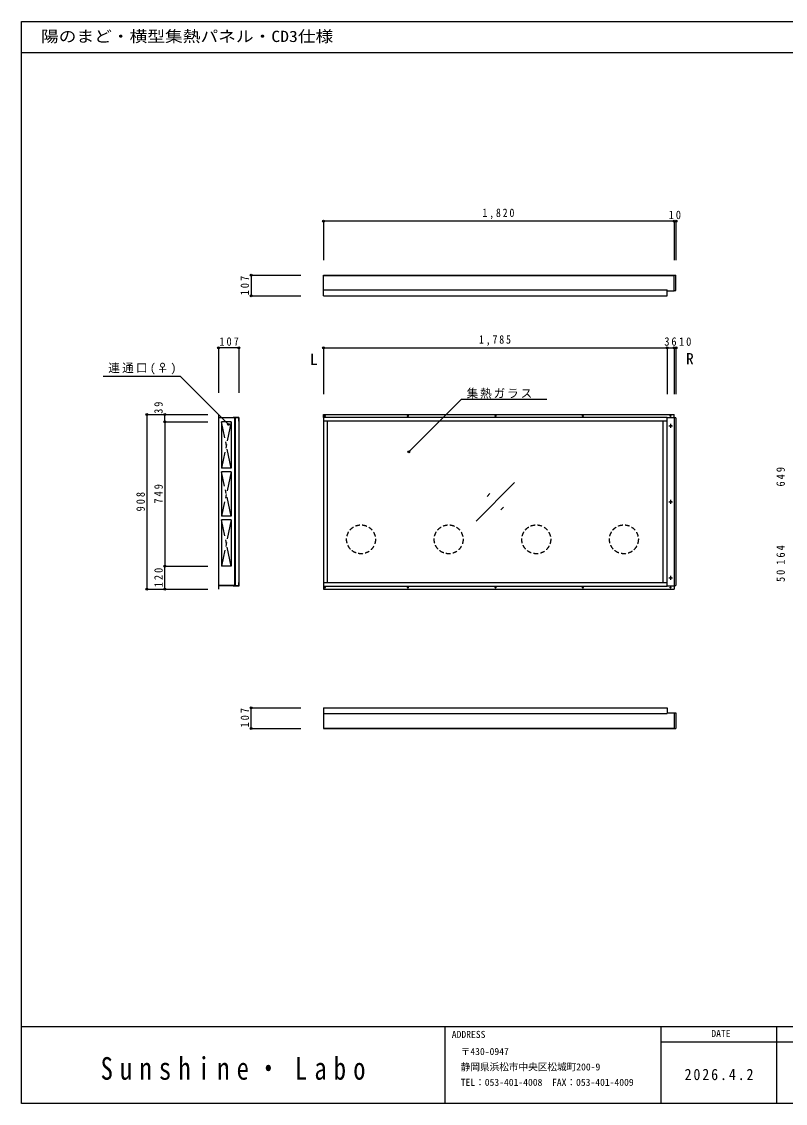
# Model space of a CAD drawing. Units: millimetres at full size, sheet at 1:20. Extents: x -8423 to 8057, y -10732 to 12708.
# Drawn here: x -23 to 3943, y -4792 to 828 of the extents above; entities that cross this region are included whole.
import ezdxf
from ezdxf.enums import TextEntityAlignment as Align

# ---------------------------------------------------------------- set-up
doc = ezdxf.new("R2010")
doc.units = ezdxf.units.MM
doc.header["$LTSCALE"] = 20
doc.header["$PDMODE"] = 32
doc.header["$PDSIZE"] = 10
doc.linetypes.add('CHAIN1', pattern=[8, 5, -1, 1, -1])
doc.linetypes.add('DASHED1', pattern=[1.8, 1.2, -0.6])
doc.layers.add('0-0', color=4, linetype='Continuous')
doc.styles.add('ＭＳ ゴシック', font='')
doc.styles.add('ＭＳ 明朝', font='')
doc.styles.get('ＭＳ ゴシック').set_extended_font_data('MS Gothic')
doc.styles.get('ＭＳ 明朝').set_extended_font_data('MS Mincho')

msp = doc.modelspace()

# ---------------------------------------------------------------- linework, layer by layer
at = {"layer": '0-0', "color": 5}
for p, q in [((-22.54, 667.58), (8057.46, 667.58)), ((-22.54, -4392.42), (8057.46, -4392.42)), ((8057.46, -4792.42), (-22.54, -4792.42))]:
    msp.add_line(p, q, dxfattribs=at)
at = {"layer": '0-0'}
for p, q in [((3365.22, -208.92), (1545.22, -208.92)), ((1545.22, -208.92), (1545.22, -411.63)), ((3365.22, -208.92), (3365.22, -411.63)), ((3365.22, -208.92), (3375.22, -208.92)), ((3365.22, -208.92), (3365.22, -411.63)), ((3375.22, -208.92), (3375.22, -411.63)), ((1168.87, -489.52), (1427.79, -489.52)), ((1168.87, -489.52), (1168.87, -596.52)), ((1168.87, -596.52), (1427.79, -596.52)), ((1106.01, -866.94), (999.01, -866.94)), ((999.01, -866.94), (999.01, -1101.66)), ((1106.01, -866.94), (1106.01, -1101.66)), ((1544.22, -866.94), (3329.22, -866.94)), ((1544.22, -866.94), (1544.22, -1107.04)), ((3329.22, -866.94), (3329.22, -1107.04)), ((3329.22, -866.94), (3365.22, -866.94)), ((3365.22, -866.94), (3365.22, -1107.04)), ((3365.22, -866.94), (3375.22, -866.94)), ((3375.22, -866.94), (3375.22, -1107.04)), ((400.24, -1014.9), (801.11, -1014.9)), ((1050.96, -1264.76), (801.11, -1014.9)), ((1987.65, -1407.07), (2261.55, -1133.17)), ((2261.55, -1133.17), (2704.55, -1133.17)), ((627.62, -1213.09), (627.62, -2121.09)), ((627.62, -1213.09), (944.61, -1213.09)), ((720.72, -1252.09), (720.72, -1213.09)), ((720.72, -1213.09), (944.61, -1213.09)), ((3365.22, -1231.09), (3365.22, -1213.09)), ((720.72, -1252.09), (720.72, -2001.09)), ((720.72, -1252.09), (944.61, -1252.09)), ((1065.51, -1252.09), (1015.51, -1252.09)), ((1015.51, -1252.09), (1015.51, -1491.76)), ((1065.51, -1511.76), (1065.51, -1741.43)), ((2337.22, -1767.09), (2537.22, -1567.09)), ((2394.79, -1638.81), (2408.93, -1624.67)), ((1065.51, -1741.43), (1015.51, -1741.43)), ((2465.5, -1709.52), (2479.64, -1695.38)), ((1065.51, -1761.43), (1065.51, -2001.09)), ((720.72, -2121.09), (720.72, -2001.09)), ((720.72, -2001.09), (944.61, -2001.09)), ((1065.51, -2001.09), (1015.51, -2001.09)), ((627.62, -2121.09), (944.61, -2121.09)), ((720.72, -2121.09), (944.61, -2121.09)), ((3365.22, -2103.09), (3365.22, -2121.09)), ((1168.87, -2844.66), (1168.87, -2737.66)), ((1168.87, -2737.66), (1427.79, -2737.66)), ((1168.87, -2844.66), (1427.79, -2844.66))]:
    msp.add_line(p, q, dxfattribs=at)
at = {"layer": '0-0', "color": 7}
for p, q in [((1545.22, -489.52), (3375.22, -489.52)), ((1545.22, -566.52), (1545.22, -489.52)), ((1545.22, -490.02), (3375.22, -490.02)), ((1545.22, -490.52), (3365.22, -490.52)), ((3365.22, -570.52), (3365.22, -490.02)), ((1544.22, -566.52), (3329.22, -566.52)), ((1544.22, -596.52), (1544.22, -566.52)), ((1544.22, -596.52), (3329.22, -596.52)), ((3329.22, -596.52), (3329.22, -566.52)), ((3329.22, -570.52), (3365.22, -570.52)), ((999.01, -1213.09), (999.01, -2121.09)), ((999.01, -1213.09), (1000.01, -1213.09)), ((999.51, -1213.09), (999.51, -2121.09)), ((1084.01, -1231.09), (999.51, -1231.09)), ((1082.51, -1231.59), (999.51, -1231.59)), ((1000.01, -1213.09), (1000.01, -1231.09)), ((1104.01, -1230.09), (1076.01, -1230.09)), ((1083.01, -1231.09), (1083.01, -2103.09)), ((1084.01, -1230.09), (1084.01, -2104.09)), ((1086.01, -1230.09), (1086.01, -2104.09)), ((1104.01, -1230.09), (1104.01, -1248.59)), ((1106.01, -1228.59), (1106.01, -2105.59)), ((3329.22, -2105.59), (3329.22, -1228.59)), ((3365.22, -1231.09), (3329.22, -1231.09)), ((3365.22, -1231.09), (3365.22, -2103.09)), ((3375.22, -1231.59), (3365.22, -1231.59)), ((3375.22, -1231.59), (3375.22, -2102.59)), ((1106.01, -1248.59), (1104.01, -1248.59)), ((3329.22, -1248.59), (1544.22, -1248.59)), ((1564.22, -1248.59), (1564.22, -2085.59)), ((3309.22, -2085.59), (3309.22, -1248.59)), ((999.01, -2121.09), (1000.01, -2121.09)), ((1084.01, -2103.09), (999.51, -2103.09)), ((1000.01, -2103.09), (1000.01, -2121.09)), ((1106.01, -2105.59), (1076.01, -2105.59)), ((1544.22, -2085.59), (3329.22, -2085.59)), ((3329.22, -2103.09), (3365.22, -2103.09)), ((3365.22, -2102.59), (3375.22, -2102.59)), ((1544.22, -2737.66), (3329.22, -2737.66)), ((1544.22, -2737.66), (1544.22, -2767.66)), ((3329.22, -2737.66), (3329.22, -2767.66)), ((1544.22, -2767.66), (3329.22, -2767.66)), ((1545.22, -2767.66), (1545.22, -2844.66)), ((3329.22, -2763.66), (3365.22, -2763.66)), ((3365.22, -2763.66), (3365.22, -2844.16)), ((1545.22, -2843.66), (3365.22, -2843.66)), ((1545.22, -2844.16), (3375.22, -2844.16)), ((1545.22, -2844.66), (3375.22, -2844.66))]:
    msp.add_line(p, q, dxfattribs=at)
at = {"layer": '0-0', "linetype": 'CHAIN1'}
for p, q in [((1065.51, -1252.09), (1015.51, -1491.76)), ((1065.51, -1491.76), (1015.51, -1252.09)), ((3337.22, -1272.09), (3357.22, -1272.09)), ((3347.22, -1262.09), (3347.22, -1282.09)), ((1065.51, -1511.76), (1015.51, -1741.43)), ((1065.51, -1741.43), (1015.51, -1511.76)), ((3337.22, -1667.09), (3357.22, -1667.09)), ((3347.22, -1657.09), (3347.22, -1677.09)), ((1065.51, -1761.43), (1015.51, -2001.09)), ((1065.51, -2001.09), (1015.51, -1761.43)), ((3337.22, -2062.09), (3357.22, -2062.09)), ((3347.22, -2052.09), (3347.22, -2072.09))]:
    msp.add_line(p, q, dxfattribs=at)
at = {"layer": '0-0', "color": 2}
for p, q in [((2177.46, -4792.42), (2177.46, -4392.42)), ((3297.46, -4792.42), (3297.46, -4392.42)), ((3897.46, -4392.42), (3897.46, -4792.42)), ((3297.46, -4472.42), (4157.46, -4472.42))]:
    msp.add_line(p, q, dxfattribs=at)
at = {"layer": '0-0', "color": 5}
msp.add_lwpolyline([(-22.54, -4792.42), (-22.54, 827.58), (8057.46, 827.58)], dxfattribs=at)
at = {"layer": '0-0', "color": 7}
for points in [[(3365.22, -570.02), (3375.22, -570.02), (3375.22, -489.52)], [(1082.51, -1231.59), (1082.51, -2102.59), (999.51, -2102.59)], [(1106.01, -1228.59), (1076.01, -1228.59), (1076.01, -1230.09)], [(3329.22, -1228.59), (1544.22, -1228.59), (1544.22, -2105.59), (3329.22, -2105.59)], [(1106.01, -2085.59), (1104.01, -2085.59), (1104.01, -2104.09), (1076.01, -2104.09), (1076.01, -2105.59)], [(3365.22, -2764.16), (3375.22, -2764.16), (3375.22, -2844.66)]]:
    msp.add_lwpolyline(points, dxfattribs=at)
at = {"layer": '0-0'}
for points in [[(1545.22, -1228.59), (1545.22, -1213.09), (3365.22, -1213.09)], [(1065.51, -1252.09), (1065.51, -1491.76), (1015.51, -1491.76)], [(1065.51, -1511.76), (1015.51, -1511.76), (1015.51, -1741.43)], [(1065.51, -1761.43), (1015.51, -1761.43), (1015.51, -2001.09)], [(1545.22, -2105.59), (1545.22, -2121.09), (3365.22, -2121.09)]]:
    msp.add_lwpolyline(points, dxfattribs=at)
for centre in [(1552.22, -1221.09), (1982.22, -1221.09), (2437.22, -1221.09), (2892.22, -1221.09), (3347.22, -1221.09), (1552.22, -2113.09), (1982.22, -2113.09), (2437.22, -2113.09), (2892.22, -2113.09), (3347.22, -2113.09)]:
    msp.add_circle(centre, 2.5, dxfattribs=at)
at = {"layer": '0-0', "color": 7}
for centre in [(3347.22, -1272.09), (3347.22, -1667.09), (3347.22, -2062.09)]:
    msp.add_circle(centre, 3.5, dxfattribs=at)
at = {"layer": '0-0', "linetype": 'DASHED1'}
for centre in [(1739.72, -1862.09), (2194.72, -1862.09), (2649.72, -1862.09), (3104.72, -1862.09)]:
    msp.add_circle(centre, 75, dxfattribs=at)
at = {"layer": '0-0', "color": 5}
for p in [(1545.22, -208.92), (3365.22, -208.92), (3375.22, -208.92), (1168.87, -489.52), (1168.87, -596.52), (999.01, -866.94), (1106.01, -866.94), (1544.22, -866.94), (3329.22, -866.94), (3365.22, -866.94), (3375.22, -866.94), (627.62, -1213.09), (720.72, -1213.09), (720.72, -1252.09), (1050.96, -1264.76), (1987.65, -1407.07), (720.72, -2001.09), (627.62, -2121.09), (720.72, -2121.09), (1168.87, -2737.66), (1168.87, -2844.66)]:
    msp.add_point(p, dxfattribs=at)

# ---------------------------------------------------------------- texts
at = {"layer": '0-0', "color": 7, "style": 'ＭＳ ゴシック', "width": 1.15}
msp.add_text('陽のまど・横型集熱パネル・CD3仕様', height=58.65, dxfattribs=at).set_placement((77.95, 704.1), align=Align.BOTTOM_LEFT)
at = {"layer": '0-0', "color": 7, "style": 'ＭＳ ゴシック'}
for s, p in [('L', (1474.62, -973.87)), ('R', (3427.25, -970.6))]:
    msp.add_text(s, height=58.65, dxfattribs=at).set_placement(p, align=Align.BOTTOM_LEFT)
at = {"layer": '0-0', "style": 'ＭＳ ゴシック'}
for s, p in [('ADDRESS', (2211.01, -4463.45)), ('DATE', (3558.81, -4458.68)), ('〒430-0947', (2257.46, -4552.42)), ('静岡県浜松市中央区松城町200-9', (2257.46, -4632.42)), ('TEL：053-401-4008  FAX：053-401-4009', (2257.46, -4712.42))]:
    msp.add_text(s, height=36.66, dxfattribs=at).set_placement(p, align=Align.BOTTOM_LEFT)
at = {"layer": '0-0', "color": 7, "attachment_point": 7, "style": 'ＭＳ ゴシック'}
for s, insert, char_height in [('\\T1.38;\\W0.85;1,820', (2370.22, -198.92), 43.99), ('\\T1.36;\\W0.9;10', (3337.72, -198.92), 43.99), ('\\T1.38;\\W0.9;107', (1004.01, -856.94), 43.99), ('\\T1.38;\\W0.85;1,785', (2352.22, -856.94), 43.99), ('\\T1.36;\\W0.9;36', (3314.72, -856.94), 43.99), ('\\T1.36;\\W0.9;10', (3391.42, -857.32), 43.99), ('\\T1.2;連通口(♀)', (427.29, -1005.14), 43.99), ('\\T1.17;集熱ガラス', (2287.75, -1130.79), 43.99), ('\\T1.28;\\W0.9;2026.4.2', (3419.96, -4672.42), 58.65)]:
    msp.add_mtext(s, dxfattribs=dict(at, insert=insert, char_height=char_height))
at = {"layer": '0-0', "color": 7, "char_height": 43.99, "attachment_point": 7, "rotation": 90, "style": 'ＭＳ ゴシック'}
for s, insert in [('\\T1.38;\\W0.9;107', (1158.87, -594.52)), ('\\T1.36;\\W0.9;39', (710.42, -1210.11)), ('\\T1.38;\\W0.9;649', (3941.06, -1587.59)), ('\\T1.38;\\W0.9;908', (617.62, -1717.09)), ('\\T1.38;\\W0.9;749', (710.72, -1676.59)), ('\\T1.38;\\W0.9;164', (3941.06, -1994.09)), ('\\T1.38;\\W0.9;120', (710.72, -2111.09)), ('\\T1.36;\\W0.9;50', (3941.06, -2083.59)), ('\\T1.38;\\W0.9;107', (1158.87, -2839.66))]:
    msp.add_mtext(s, dxfattribs=dict(at, insert=insert))
at = {"layer": '0-0', "color": 2, "insert": (387.52, -4671.78), "char_height": 117.3, "attachment_point": 7, "style": 'ＭＳ 明朝'}
msp.add_mtext('\\T1.58;\\W0.8;Sunshine・Labo', dxfattribs=at)

doc.saveas('drawing.dxf')
